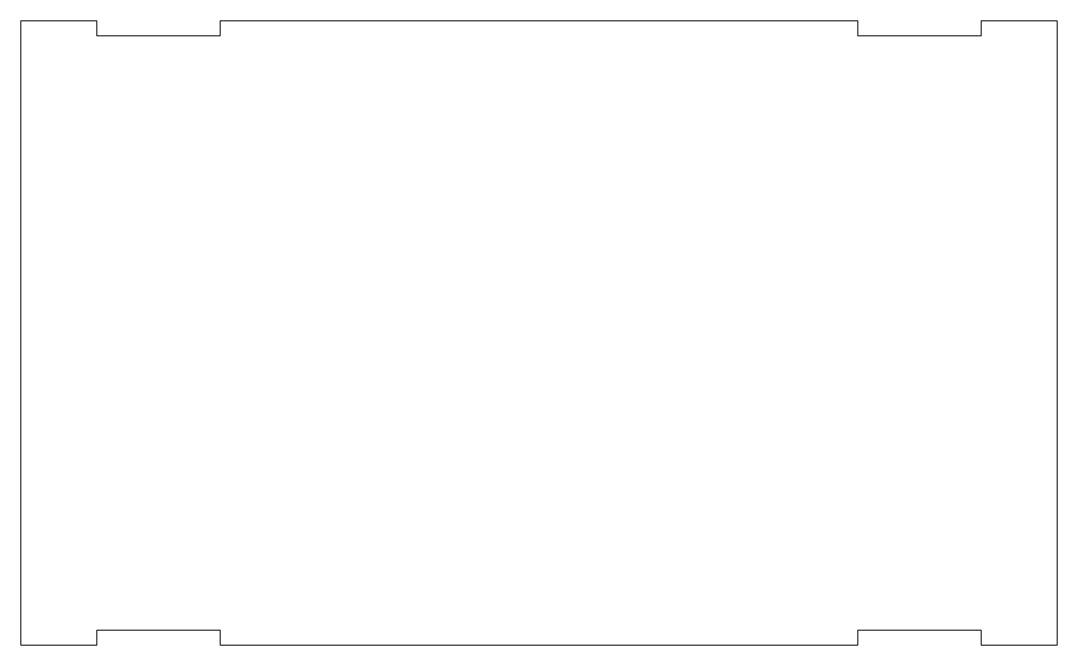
# Model space of a CAD drawing. Header units: millimetres. Extents: x -68 to 68, y -41 to 41.
import ezdxf

# ---------------------------------------------------------------- set-up
doc = ezdxf.new("R2010")
doc.units = ezdxf.units.MM

msp = doc.modelspace()

# ---------------------------------------------------------------- linework, layer by layer
at = {"color": 7, "linetype": 'Continuous', "lineweight": 15}
for p, q in [((-68, 41), (-68, -41)), ((-58, 41), (-68, 41)), ((-58, 39), (-58, 41)), ((-41.85, 41), (-41.85, 39)), ((41.85, 41), (-41.85, 41)), ((41.85, 39), (41.85, 41)), ((58, 41), (58, 39)), ((68, 41), (58, 41)), ((68, -41), (68, 41)), ((-41.85, 39), (-58, 39)), ((58, 39), (41.85, 39)), ((-58, -39), (-41.85, -39)), ((-58, -41), (-58, -39)), ((-41.85, -39), (-41.85, -41)), ((41.85, -39), (58, -39)), ((41.85, -41), (41.85, -39)), ((58, -39), (58, -41)), ((-68, -41), (-58, -41)), ((-41.85, -41), (41.85, -41)), ((58, -41), (68, -41))]:
    msp.add_line(p, q, dxfattribs=at)

doc.saveas('drawing.dxf')
